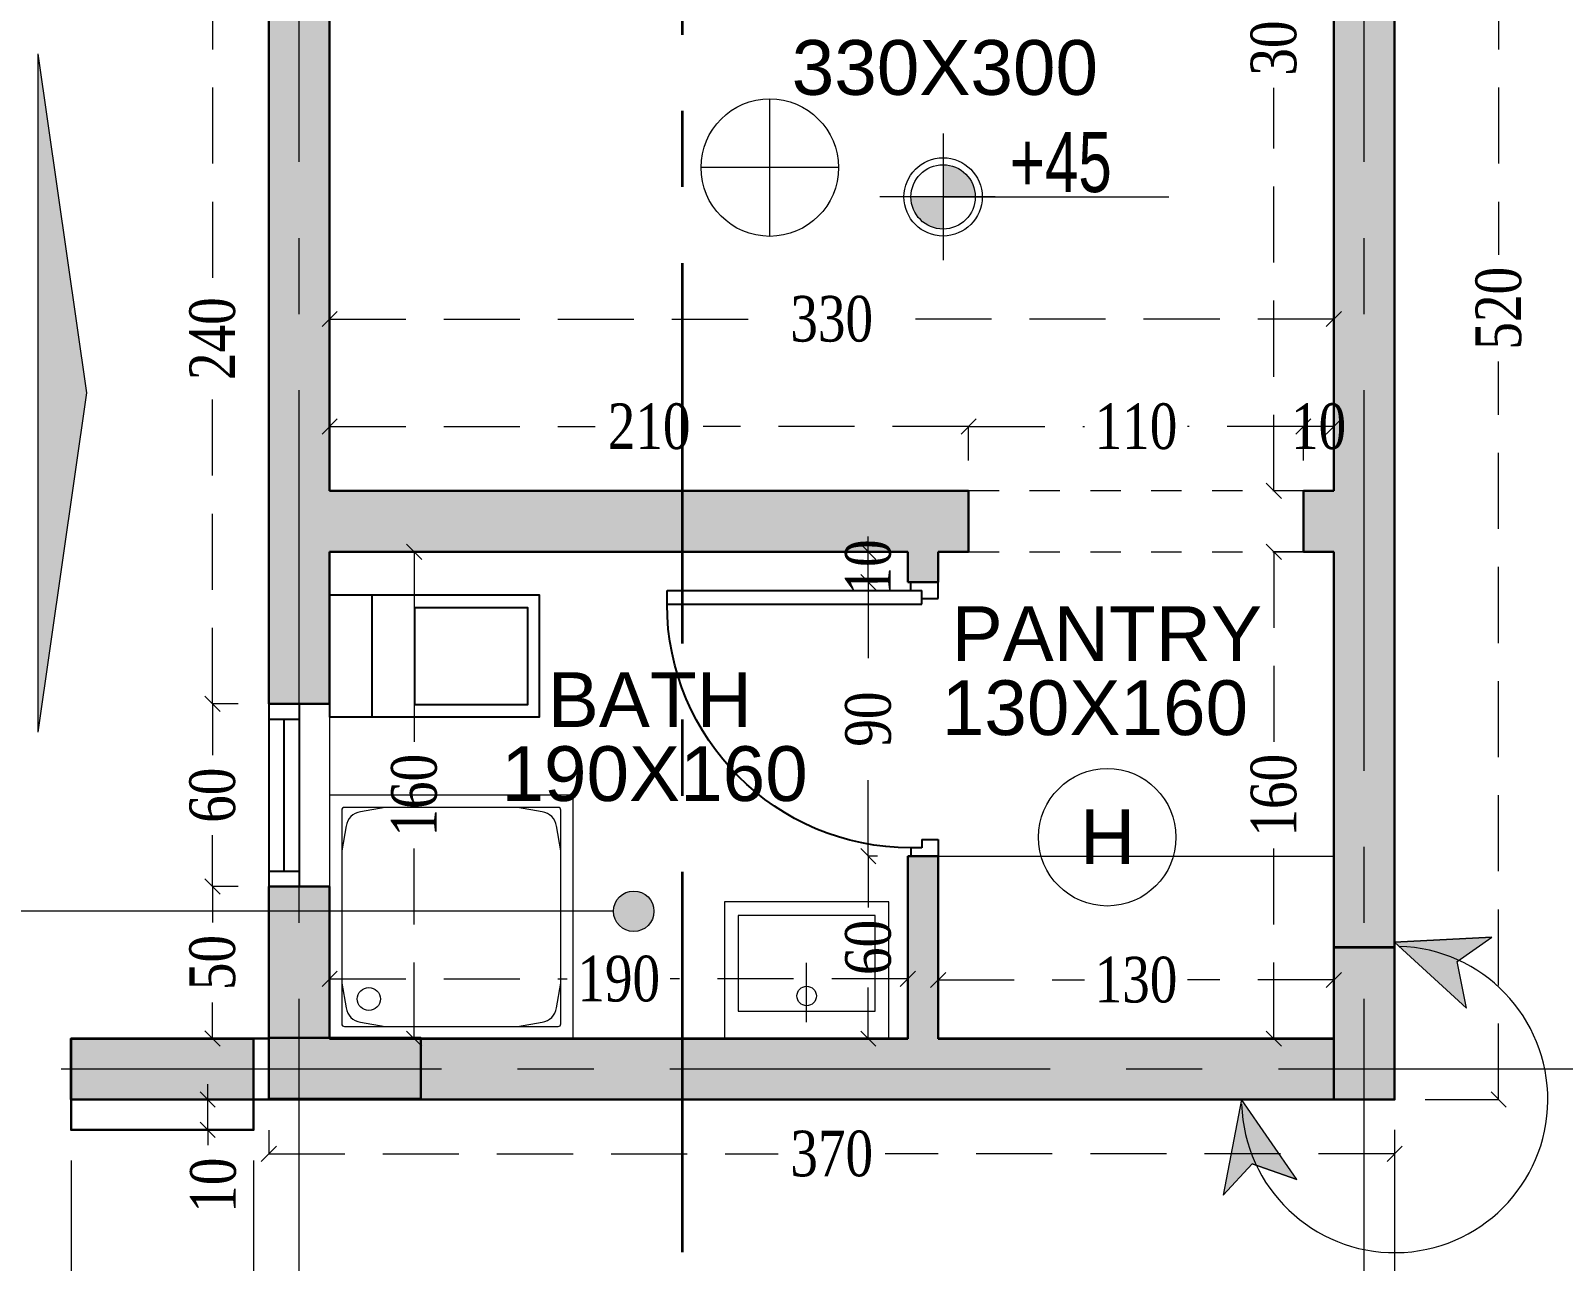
# Model space of a CAD drawing. Header units: inches. Extents: x -114 to 635, y -137 to 57.
# Drawn here: x 487.77 to 492.8, y -84.88 to -80.84 of the extents above; entities that cross this region are included whole.
import ezdxf
from ezdxf.enums import TextEntityAlignment as Align

# ---------------------------------------------------------------- set-up
doc = ezdxf.new("R2010")
doc.units = ezdxf.units.IN
doc.header["$MEASUREMENT"] = 0
doc.header["$PDMODE"] = 98
for name, pattern in [('CENTER', [2, 1.25, -0.25, 0.25, -0.25]), ('CENTERX2', [4, 2.5, -0.5, 0.5, -0.5]), ('DASHED', [0.75, 0.5, -0.25]), ('DASHED2', [0.375, 0.25, -0.125]), ('HIDDEN', [0.375, 0.25, -0.125]), ('VILLA AXIS$0$CENTER', [2, 1.25, -0.25, 0.25, -0.25])]:
    doc.linetypes.add(name, pattern=pattern)
doc.layers.get('0').update_dxf_attribs({"lineweight": 5})
doc.layers.get('Defpoints').update_dxf_attribs({"lineweight": 5})
for name, color, linetype, lineweight in [('.', 14, 'Continuous', 9), ('A-ARCHITRAVE', 1, 'HIDDEN', 5), ('A-ARROW', 1, 'Continuous', 5), ('A-ELEVATION TAG', 230, 'Continuous', 5), ('A-FIXTURES', 102, 'Continuous', 9), ('A-PLOT LIMIT', 1, 'Continuous', 0), ('A-RAILING', 31, 'Continuous', 5), ('A-REFLECT DOWN', 8, 'Continuous', 5), ('A-SECTION LINE', 230, 'Continuous', 35), ('COLUMNS HATCH', 1, 'Continuous', 5), ('DETAILS DIMENSION', 15, 'Continuous', 5), ('dim', 1, 'Continuous', 9), ('DOOR', 1, 'Continuous', 5), ('FIXTURE', 5, 'Continuous', 5), ('GENERAL TEXT', 4, 'Continuous', 5), ('HATCH', 15, 'Continuous', 0), ('LEVEL SYMBOL', 8, 'Continuous', 5), ('PROPOSED COLUMNS', 6, 'Continuous', 30), ('ROOM INFORMATION', 7, 'Continuous', 5), ('ROOMS DIMENSION', 3, 'Continuous', 5), ('WALL', 4, 'Continuous', 30), ('WALL PROPOSED', 7, 'Continuous', 30)]:
    doc.layers.add(name, color=color, linetype=linetype, lineweight=lineweight)
doc.layers.add('A-WIN', color=193, linetype='Continuous')
doc.layers.add('ALARM', color=7, linetype='Continuous', lineweight=5, true_color=0xff0f0f)
doc.layers.add('AXIES', color=7, linetype='CENTER', lineweight=0, true_color=0x949596)
doc.styles.add('002-F.FLOOR PLAN$0$xref plans$0$ATTRIBUTE', font='BKANT.TTF')
doc.styles.add('GROUND FLOOR XREF - option 3$0$ROMANS', font='arial.ttf')
doc.styles.add('ST', font='times.ttf', dxfattribs={"width": 0.8})
doc.styles.get("Standard").update_dxf_attribs({"font": 'arial.ttf'})
doc.dimstyles.new('RASH PLAN', dxfattribs={"dimtxt": 0.15, "dimasz": 0.05, "dimexe": 0, "dimexo": 0.1, "dimgap": 0.05, "dimtad": 0, "dimdec": 0, "dimlfac": 100, "dimzin": 0, "dimdsep": 46, "dimtxsty": 'ST', "dimblk": 'OBLIQUE', "dimcen": 0.09, "dimclrd": 200, "dimclre": 6, "dimclrt": 1, "dimadec": 0, "dimazin": 0, "dimtfac": 1, "dimtdec": 0, "dimtmove": 1, "dimatfit": 3, "dimldrblk": 'OBLIQUE', "dimfxl": 0, "dimtolj": 1, "dimtzin": 0, "dimlwd": -1, "dimlwe": -1, "dimarcsym": 0})

# ---------------------------------------------------------------- blocks, each defined once
blk = doc.blocks.new('_Oblique')
at = {"color": 0, "lineweight": -2}
blk.add_line((-0.5, -0.5), (0.5, 0.5), dxfattribs=at)
blk = doc.blocks.new('*D1214')
at = {"layer": 'Defpoints', "color": 0, "transparency": 16777216}
for p in [(487.8998, -84.4524), (488.4998, -84.4524), (488.4998, -85.0103)]:
    blk.add_point(p, dxfattribs=at)
at = {"layer": 'DETAILS DIMENSION', "color": 6, "transparency": 16777216}
for p, q in [((487.8998, -84.5524), (487.8998, -85.0103)), ((488.4998, -84.5524), (488.4998, -85.0103))]:
    blk.add_line(p, q, dxfattribs=at)
at = {"layer": 'DETAILS DIMENSION', "color": 200, "linetype": 'DASHED2', "transparency": 16777216}
for p, q in [((487.8998, -85.0103), (488.0682, -85.0103)), ((488.4998, -85.0103), (488.3314, -85.0103))]:
    blk.add_line(p, q, dxfattribs=at)
at = {"layer": 'DETAILS DIMENSION', "color": 200, "transparency": 16777216, "xscale": 0.05, "yscale": 0.05, "zscale": 0.05, "rotation": 180}
blk.add_blockref('_Oblique', (487.8998, -85.0103), dxfattribs=at)
at = {"layer": 'DETAILS DIMENSION', "color": 200, "transparency": 16777216, "xscale": 0.05, "yscale": 0.05, "zscale": 0.05}
blk.add_blockref('_Oblique', (488.4998, -85.0103), dxfattribs=at)
at = {"layer": 'DETAILS DIMENSION', "color": 1, "transparency": 16777216, "insert": (488.1998, -85.0103), "char_height": 0.15, "attachment_point": 5, "style": 'ST'}
blk.add_mtext('\\A1;60', dxfattribs=at)
blk = doc.blocks.new('*D1215')
at = {"layer": 'Defpoints', "color": 0, "transparency": 16777216}
for p in [(488.3489, -84.3524), (488.4998, -84.3524), (488.4998, -84.4524)]:
    blk.add_point(p, dxfattribs=at)
at = {"layer": 'dim', "color": 200, "linetype": 'DASHED2', "transparency": 16777216}
for p, q in [((488.3489, -84.3524), (488.3489, -84.3024)), ((488.3489, -84.4524), (488.3489, -84.3524)), ((488.3489, -84.4524), (488.3489, -84.5024))]:
    blk.add_line(p, q, dxfattribs=at)
at = {"layer": 'dim', "color": 6, "transparency": 16777216}
for p, q in [((488.3998, -84.3524), (488.3489, -84.3524)), ((488.3998, -84.4524), (488.3489, -84.4524))]:
    blk.add_line(p, q, dxfattribs=at)
at = {"layer": 'dim', "color": 200, "transparency": 16777216, "xscale": 0.05, "yscale": 0.05, "zscale": 0.05}
for p, rotation in [((488.3489, -84.3524), 270), ((488.3489, -84.4524), 90)]:
    blk.add_blockref('_Oblique', p, dxfattribs=dict(at, rotation=rotation))
at = {"layer": 'dim', "color": 1, "transparency": 16777216, "insert": (488.3675, -84.6341), "char_height": 0.15, "attachment_point": 5, "rotation": 90, "style": 'ST'}
blk.add_mtext('\\A1;10', dxfattribs=at)
blk = doc.blocks.new('*D1216')
at = {"layer": 'Defpoints', "color": 0, "transparency": 16777216}
for p in [(492.2496, -84.3524), (488.4998, -84.4524), (492.2496, -85.0103)]:
    blk.add_point(p, dxfattribs=at)
at = {"layer": 'DETAILS DIMENSION', "color": 6, "transparency": 16777216}
for p, q in [((492.2496, -84.4524), (492.2496, -85.0103)), ((488.4998, -84.5524), (488.4998, -85.0103))]:
    blk.add_line(p, q, dxfattribs=at)
at = {"layer": 'DETAILS DIMENSION', "color": 200, "linetype": 'DASHED2', "transparency": 16777216}
for p, q in [((488.4998, -85.0103), (490.2012, -85.0103)), ((492.2496, -85.0103), (490.5482, -85.0103))]:
    blk.add_line(p, q, dxfattribs=at)
at = {"layer": 'DETAILS DIMENSION', "color": 200, "transparency": 16777216, "xscale": 0.05, "yscale": 0.05, "zscale": 0.05, "rotation": 180}
blk.add_blockref('_Oblique', (488.4998, -85.0103), dxfattribs=at)
at = {"layer": 'DETAILS DIMENSION', "color": 200, "transparency": 16777216, "xscale": 0.05, "yscale": 0.05, "zscale": 0.05}
blk.add_blockref('_Oblique', (492.2496, -85.0103), dxfattribs=at)
at = {"layer": 'DETAILS DIMENSION', "color": 1, "transparency": 16777216, "insert": (490.3747, -85.0103), "char_height": 0.15, "attachment_point": 5, "style": 'ST'}
blk.add_mtext('\\A1;375', dxfattribs=at)
blk = doc.blocks.new('A$C0E3A7F21')
at = {"layer": 'FIXTURE'}
for p, q in [((-1.3872, -1.1244), (-2.1872, -1.1244)), ((-2.1872, -1.1244), (-2.1872, -1.9244)), ((-1.3872, -1.9244), (-1.3872, -1.1244)), ((-2.1472, -1.1733), (-2.1472, -1.8755)), ((-1.4361, -1.1644), (-2.1383, -1.1644)), ((-2.005, -1.1644), (-2.0861, -1.1786)), ((-1.4884, -1.1786), (-1.5694, -1.1644)), ((-1.4272, -1.8755), (-1.4272, -1.1733)), ((-2.133, -1.2255), (-2.1472, -1.3066)), ((-1.4272, -1.3066), (-1.4414, -1.2255)), ((-2.1472, -1.7422), (-2.133, -1.8232)), ((-1.4414, -1.8232), (-1.4272, -1.7422)), ((-2.1383, -1.8844), (-1.4361, -1.8844)), ((-2.0861, -1.8702), (-2.005, -1.8844)), ((-1.5694, -1.8844), (-1.4884, -1.8702)), ((-2.1872, -1.9244), (-1.3872, -1.9244))]:
    blk.add_line(p, q, dxfattribs=at)
blk.add_circle((-1.5177, -1.7955), 0.0378, dxfattribs=at)
for centre, radius, start, end in [((-2.1383, -1.1733), 0.00889, 90, 180.001), ((-2.0761, -1.2355), 0.0578, 99.934, 170.066), ((-1.4983, -1.2355), 0.0578, 9.933, 80.066), ((-1.4361, -1.1733), 0.00889, 0.002, 90.003), ((-2.0761, -1.8133), 0.0578, 189.934, 260.067), ((-1.4983, -1.8133), 0.0578, 279.933, 350.066), ((-2.1383, -1.8755), 0.00889, 180, 270), ((-1.4361, -1.8755), 0.00889, 270, 0)]:
    blk.add_arc(centre, radius, start, end, dxfattribs=at)
blk = doc.blocks.new('*U1167')
blk.add_line((0, -0.0599), (0, -0.2766))
at = {"flags": 128}
for points in [[(0.3, 0), (-0.3, 0), (-0.3, -0.5), (0.3, -0.5)], [(0.25, -0.1), (-0.25, -0.1), (-0.25, -0.45), (0.25, -0.45)]]:
    blk.add_lwpolyline(points, close=True, dxfattribs=at)
blk.add_circle((0, -0.156), 0.0354)
blk = doc.blocks.new('*U1166')
at = {"linetype": 'Continuous', "lineweight": 25}
blk.add_line((0.2, -0.14), (-0.2, -0.14), dxfattribs=at)
at = {"linetype": 'Continuous', "lineweight": 25, "flags": 128}
for points in [[(-0.2, 0), (0.2, 0), (0.2, -0.69), (-0.2, -0.69)], [(-0.16, -0.28), (-0.16, -0.65), (0.16, -0.65), (0.16, -0.28)]]:
    blk.add_lwpolyline(points, close=True, dxfattribs=at)
blk = doc.blocks.new('*D1226')
at = {"layer": 'Defpoints', "color": 0, "transparency": 16777216}
for p in [(491.9496, -82.1416), (491.9496, -82.3528), (492.0496, -82.3528)]:
    blk.add_point(p, dxfattribs=at)
at = {"layer": 'DETAILS DIMENSION', "color": 6, "transparency": 16777216}
for p, q in [((491.9496, -82.2528), (491.9496, -82.1416)), ((492.0496, -82.2528), (492.0496, -82.1416))]:
    blk.add_line(p, q, dxfattribs=at)
at = {"layer": 'DETAILS DIMENSION', "color": 200, "linetype": 'DASHED2', "transparency": 16777216}
blk.add_line((492.0496, -82.1416), (491.9496, -82.1416), dxfattribs=at)
at = {"layer": 'DETAILS DIMENSION', "color": 200, "transparency": 16777216, "xscale": 0.05, "yscale": 0.05, "zscale": 0.05, "rotation": 180}
blk.add_blockref('_Oblique', (491.9496, -82.1416), dxfattribs=at)
at = {"layer": 'DETAILS DIMENSION', "color": 200, "transparency": 16777216, "xscale": 0.05, "yscale": 0.05, "zscale": 0.05}
blk.add_blockref('_Oblique', (492.0496, -82.1416), dxfattribs=at)
at = {"layer": 'DETAILS DIMENSION', "color": 1, "transparency": 16777216, "insert": (491.9996, -82.1416), "char_height": 0.15, "attachment_point": 5, "style": 'ST'}
blk.add_mtext('\\A1;10', dxfattribs=at)
blk = doc.blocks.new('*D1227')
at = {"layer": 'Defpoints', "color": 0, "transparency": 16777216}
for p in [(490.8496, -82.1416), (490.8496, -82.3528), (491.9496, -82.3528)]:
    blk.add_point(p, dxfattribs=at)
at = {"layer": 'DETAILS DIMENSION', "color": 6, "transparency": 16777216}
for p, q in [((490.8496, -82.2528), (490.8496, -82.1416)), ((491.9496, -82.2528), (491.9496, -82.1416))]:
    blk.add_line(p, q, dxfattribs=at)
at = {"layer": 'DETAILS DIMENSION', "color": 200, "linetype": 'DASHED2', "transparency": 16777216}
for p, q in [((490.8496, -82.1416), (491.2303, -82.1416)), ((491.9496, -82.1416), (491.569, -82.1416))]:
    blk.add_line(p, q, dxfattribs=at)
at = {"layer": 'DETAILS DIMENSION', "color": 200, "transparency": 16777216, "xscale": 0.05, "yscale": 0.05, "zscale": 0.05, "rotation": 180}
blk.add_blockref('_Oblique', (490.8496, -82.1416), dxfattribs=at)
at = {"layer": 'DETAILS DIMENSION', "color": 200, "transparency": 16777216, "xscale": 0.05, "yscale": 0.05, "zscale": 0.05}
blk.add_blockref('_Oblique', (491.9496, -82.1416), dxfattribs=at)
at = {"layer": 'DETAILS DIMENSION', "color": 1, "transparency": 16777216, "insert": (491.3996, -82.1416), "char_height": 0.15, "attachment_point": 5, "style": 'ST'}
blk.add_mtext('\\A1;110', dxfattribs=at)
blk = doc.blocks.new('*D1228')
at = {"layer": 'Defpoints', "color": 0, "transparency": 16777216}
for p in [(488.7496, -82.1416), (488.7496, -82.3528), (490.8496, -82.3528)]:
    blk.add_point(p, dxfattribs=at)
at = {"layer": 'DETAILS DIMENSION', "color": 6, "transparency": 16777216}
for p, q in [((488.7496, -82.2528), (488.7496, -82.1416)), ((490.8496, -82.2528), (490.8496, -82.1416))]:
    blk.add_line(p, q, dxfattribs=at)
at = {"layer": 'DETAILS DIMENSION', "color": 200, "linetype": 'DASHED2', "transparency": 16777216}
for p, q in [((488.7496, -82.1416), (489.6218, -82.1416)), ((490.8496, -82.1416), (489.9774, -82.1416))]:
    blk.add_line(p, q, dxfattribs=at)
at = {"layer": 'DETAILS DIMENSION', "color": 200, "transparency": 16777216, "xscale": 0.05, "yscale": 0.05, "zscale": 0.05, "rotation": 180}
blk.add_blockref('_Oblique', (488.7496, -82.1416), dxfattribs=at)
at = {"layer": 'DETAILS DIMENSION', "color": 200, "transparency": 16777216, "xscale": 0.05, "yscale": 0.05, "zscale": 0.05}
blk.add_blockref('_Oblique', (490.8496, -82.1416), dxfattribs=at)
at = {"layer": 'DETAILS DIMENSION', "color": 1, "transparency": 16777216, "insert": (489.7996, -82.1416), "char_height": 0.15, "attachment_point": 5, "style": 'ST'}
blk.add_mtext('\\A1;210', dxfattribs=at)
blk = doc.blocks.new('*D1220')
at = {"layer": 'Defpoints', "color": 0, "transparency": 16777216}
for p in [(492.0496, -83.9598), (490.7496, -84.1528), (492.0496, -84.1528)]:
    blk.add_point(p, dxfattribs=at)
at = {"layer": 'ROOMS DIMENSION', "color": 3, "transparency": 16777216}
for p, q in [((490.7496, -84.0528), (490.7496, -83.9598)), ((492.0496, -84.0528), (492.0496, -83.9598))]:
    blk.add_line(p, q, dxfattribs=at)
at = {"layer": 'ROOMS DIMENSION', "color": 3, "linetype": 'DASHED2', "transparency": 16777216}
for p, q in [((490.7496, -83.9598), (491.2303, -83.9598)), ((492.0496, -83.9598), (491.569, -83.9598))]:
    blk.add_line(p, q, dxfattribs=at)
at = {"layer": 'ROOMS DIMENSION', "color": 3, "transparency": 16777216, "xscale": 0.05, "yscale": 0.05, "zscale": 0.05, "rotation": 180}
blk.add_blockref('_Oblique', (490.7496, -83.9598), dxfattribs=at)
at = {"layer": 'ROOMS DIMENSION', "color": 3, "transparency": 16777216, "xscale": 0.05, "yscale": 0.05, "zscale": 0.05}
blk.add_blockref('_Oblique', (492.0496, -83.9598), dxfattribs=at)
at = {"layer": 'ROOMS DIMENSION', "color": 3, "transparency": 16777216, "insert": (491.3996, -83.9598), "char_height": 0.15, "attachment_point": 5, "style": 'ST'}
blk.add_mtext('\\A1;130', dxfattribs=at)
blk = doc.blocks.new('*D1221')
at = {"layer": 'Defpoints', "color": 0, "transparency": 16777216}
for p in [(492.0496, -82.5528), (491.8524, -84.1528), (492.0496, -84.1528)]:
    blk.add_point(p, dxfattribs=at)
at = {"layer": 'ROOMS DIMENSION', "color": 3, "transparency": 16777216}
for p, q in [((491.9496, -82.5528), (491.8524, -82.5528)), ((491.9496, -84.1528), (491.8524, -84.1528))]:
    blk.add_line(p, q, dxfattribs=at)
at = {"layer": 'ROOMS DIMENSION', "color": 3, "linetype": 'DASHED2', "transparency": 16777216}
for p, q in [((491.8524, -82.5528), (491.8524, -83.1835)), ((491.8524, -84.1528), (491.8524, -83.5222))]:
    blk.add_line(p, q, dxfattribs=at)
at = {"layer": 'ROOMS DIMENSION', "color": 3, "transparency": 16777216, "xscale": 0.05, "yscale": 0.05, "zscale": 0.05}
for p, rotation in [((491.8524, -82.5528), 90), ((491.8524, -84.1528), 270)]:
    blk.add_blockref('_Oblique', p, dxfattribs=dict(at, rotation=rotation))
at = {"layer": 'ROOMS DIMENSION', "color": 3, "transparency": 16777216, "insert": (491.8524, -83.3528), "char_height": 0.15, "attachment_point": 5, "rotation": 90, "style": 'ST'}
blk.add_mtext('\\A1;160', dxfattribs=at)
blk = doc.blocks.new('*D1222')
at = {"layer": 'Defpoints', "color": 0, "transparency": 16777216}
for p in [(488.7496, -83.9563), (488.7496, -84.1528), (490.6496, -84.1528)]:
    blk.add_point(p, dxfattribs=at)
at = {"layer": 'ROOMS DIMENSION', "color": 3, "transparency": 16777216}
for p, q in [((488.7496, -84.0528), (488.7496, -83.9563)), ((490.6496, -84.0528), (490.6496, -83.9563))]:
    blk.add_line(p, q, dxfattribs=at)
at = {"layer": 'ROOMS DIMENSION', "color": 3, "linetype": 'DASHED2', "transparency": 16777216}
for p, q in [((488.7496, -83.9563), (489.5303, -83.9563)), ((490.6496, -83.9563), (489.869, -83.9563))]:
    blk.add_line(p, q, dxfattribs=at)
at = {"layer": 'ROOMS DIMENSION', "color": 3, "transparency": 16777216, "xscale": 0.05, "yscale": 0.05, "zscale": 0.05, "rotation": 180}
blk.add_blockref('_Oblique', (488.7496, -83.9563), dxfattribs=at)
at = {"layer": 'ROOMS DIMENSION', "color": 3, "transparency": 16777216, "xscale": 0.05, "yscale": 0.05, "zscale": 0.05}
blk.add_blockref('_Oblique', (490.6496, -83.9563), dxfattribs=at)
at = {"layer": 'ROOMS DIMENSION', "color": 3, "transparency": 16777216, "insert": (489.6996, -83.9563), "char_height": 0.15, "attachment_point": 5, "style": 'ST'}
blk.add_mtext('\\A1;190', dxfattribs=at)
blk = doc.blocks.new('*D1223')
at = {"layer": 'Defpoints', "color": 0, "transparency": 16777216}
for p in [(488.7496, -82.5528), (488.7496, -84.1528), (489.0278, -84.1528)]:
    blk.add_point(p, dxfattribs=at)
at = {"layer": 'ROOMS DIMENSION', "color": 3, "transparency": 16777216}
for p, q in [((488.8496, -82.5528), (489.0278, -82.5528)), ((488.8496, -84.1528), (489.0278, -84.1528))]:
    blk.add_line(p, q, dxfattribs=at)
at = {"layer": 'ROOMS DIMENSION', "color": 3, "linetype": 'DASHED2', "transparency": 16777216}
for p, q in [((489.0278, -82.5528), (489.0278, -83.1835)), ((489.0278, -84.1528), (489.0278, -83.5222))]:
    blk.add_line(p, q, dxfattribs=at)
at = {"layer": 'ROOMS DIMENSION', "color": 3, "transparency": 16777216, "xscale": 0.05, "yscale": 0.05, "zscale": 0.05}
for p, rotation in [((489.0278, -82.5528), 90), ((489.0278, -84.1528), 270)]:
    blk.add_blockref('_Oblique', p, dxfattribs=dict(at, rotation=rotation))
at = {"layer": 'ROOMS DIMENSION', "color": 3, "transparency": 16777216, "insert": (489.0278, -83.3528), "char_height": 0.15, "attachment_point": 5, "rotation": 90, "style": 'ST'}
blk.add_mtext('\\A1;160', dxfattribs=at)
blk = doc.blocks.new('*D1224')
at = {"layer": 'Defpoints', "color": 0, "transparency": 16777216}
for p in [(491.8524, -79.3528), (492.0496, -79.3528), (492.0496, -82.3528)]:
    blk.add_point(p, dxfattribs=at)
at = {"layer": 'ROOMS DIMENSION', "color": 3, "transparency": 16777216}
for p, q in [((491.9496, -79.3528), (491.8524, -79.3528)), ((491.9496, -82.3528), (491.8524, -82.3528))]:
    blk.add_line(p, q, dxfattribs=at)
at = {"layer": 'ROOMS DIMENSION', "color": 3, "linetype": 'DASHED2', "transparency": 16777216}
for p, q in [((491.8524, -79.3528), (491.8524, -80.6767)), ((491.8524, -82.3528), (491.8524, -81.029))]:
    blk.add_line(p, q, dxfattribs=at)
at = {"layer": 'ROOMS DIMENSION', "color": 3, "transparency": 16777216, "xscale": 0.05, "yscale": 0.05, "zscale": 0.05}
for p, rotation in [((491.8524, -79.3528), 90), ((491.8524, -82.3528), 270)]:
    blk.add_blockref('_Oblique', p, dxfattribs=dict(at, rotation=rotation))
at = {"layer": 'ROOMS DIMENSION', "color": 3, "transparency": 16777216, "insert": (491.8524, -80.8528), "char_height": 0.15, "attachment_point": 5, "rotation": 90, "style": 'ST'}
blk.add_mtext('\\A1;300', dxfattribs=at)
blk = doc.blocks.new('*D1225')
at = {"layer": 'Defpoints', "color": 0, "transparency": 16777216}
for p in [(488.7496, -81.7883), (488.7496, -81.8313), (492.0496, -81.8313)]:
    blk.add_point(p, dxfattribs=at)
at = {"layer": 'ROOMS DIMENSION', "color": 3, "transparency": 16777216}
for p, q in [((488.7496, -81.7313), (488.7496, -81.7883)), ((492.0496, -81.7313), (492.0496, -81.7883))]:
    blk.add_line(p, q, dxfattribs=at)
at = {"layer": 'ROOMS DIMENSION', "color": 3, "linetype": 'DASHED2', "transparency": 16777216}
for p, q in [((488.7496, -81.7883), (490.2235, -81.7883)), ((492.0496, -81.7883), (490.5757, -81.7883))]:
    blk.add_line(p, q, dxfattribs=at)
at = {"layer": 'ROOMS DIMENSION', "color": 3, "transparency": 16777216, "xscale": 0.05, "yscale": 0.05, "zscale": 0.05, "rotation": 180}
blk.add_blockref('_Oblique', (488.7496, -81.7883), dxfattribs=at)
at = {"layer": 'ROOMS DIMENSION', "color": 3, "transparency": 16777216, "xscale": 0.05, "yscale": 0.05, "zscale": 0.05}
blk.add_blockref('_Oblique', (492.0496, -81.7883), dxfattribs=at)
at = {"layer": 'ROOMS DIMENSION', "color": 3, "transparency": 16777216, "insert": (490.3996, -81.7883), "char_height": 0.15, "attachment_point": 5, "style": 'ST'}
blk.add_mtext('\\A1;330', dxfattribs=at)
blk = doc.blocks.new('DOOR 1.00M')
at = {"layer": 'DOOR', "lineweight": 25}
for p, q in [((-0.1, 0.97), (-0.1, 1)), ((-0.06, 0.97), (-0.1, 0.97)), ((-0.06, 0.94), (-0.06, 0.97)), ((0, 0.94), (0, 1)), ((-0.06, 0.94), (0, 0.94)), ((-0.99, 0.08), (-0.06, 0.08)), ((-0.99, 0.08), (-0.99, 0.03)), ((-0.06, 0.08), (-0.06, 0.03)), ((-0.06, 0.06), (0, 0.06)), ((0, 0.06), (0, 0)), ((-0.99, 0.03), (-0.06, 0.03)), ((-0.1, 0.03), (-0.1, 0))]:
    blk.add_line(p, q, dxfattribs=at)
blk.add_arc((-0.1, 0.08), 0.89, 90, 180, dxfattribs=at)
blk = doc.blocks.new('002-F.FLOOR PLAN$0$xref plans$0$LVL-PL')
h = blk.add_hatch(color=256)
h.paths.add_polyline_path([(0, 0.1233), (0, 0), (0.1233, 0, 0.414214)])
h.paths.add_polyline_path([(0, 0), (-0.1233, 0, 0.414214), (0, -0.1233)])
for p, q in [((0, 0.2424), (0, -0.2424)), ((0.2, 0), (-0.2424, 0)), ((0, 0), (0.8648, 0))]:
    blk.add_line(p, q)
for radius in [0.15, 0.1233]:
    blk.add_circle((0, 0), radius)
at = {"style": '002-F.FLOOR PLAN$0$xref plans$0$ATTRIBUTE', "width": 0.75, "flags": 12}
for tag, p in [('LEVEL', (0.517, 0.1508)), ('POSITION', (0.517, -0.1541))]:
    blk.add_attdef(tag, text='', height=0.2, dxfattribs=at).set_placement(p, align=Align.MIDDLE)
blk = doc.blocks.new('*D1229')
at = {"layer": 'Defpoints', "color": 0, "transparency": 16777216}
for p in [(490.6496, -83.5528, 0.0024), (490.5199, -84.1528), (490.6496, -84.1528, 0.0024)]:
    blk.add_point(p, dxfattribs=at)
at = {"layer": 'DETAILS DIMENSION', "color": 6, "transparency": 16777216}
for p, q in [((490.5496, -83.5528), (490.5199, -83.5528)), ((490.5496, -84.1528), (490.5199, -84.1528))]:
    blk.add_line(p, q, dxfattribs=at)
at = {"layer": 'DETAILS DIMENSION', "color": 200, "linetype": 'DASHED2', "transparency": 16777216}
for p, q in [((490.5199, -83.5528), (490.5199, -83.7212)), ((490.5199, -84.1528), (490.5199, -83.9844))]:
    blk.add_line(p, q, dxfattribs=at)
at = {"layer": 'DETAILS DIMENSION', "color": 200, "transparency": 16777216, "xscale": 0.05, "yscale": 0.05, "zscale": 0.05}
for p, rotation in [((490.5199, -83.5528), 90), ((490.5199, -84.1528), 270)]:
    blk.add_blockref('_Oblique', p, dxfattribs=dict(at, rotation=rotation))
at = {"layer": 'DETAILS DIMENSION', "color": 1, "transparency": 16777216, "insert": (490.5199, -83.8528), "char_height": 0.15, "attachment_point": 5, "rotation": 90, "style": 'ST'}
blk.add_mtext('\\A1;60', dxfattribs=at)
blk = doc.blocks.new('*D1230')
at = {"layer": 'Defpoints', "color": 0, "transparency": 16777216}
for p in [(490.5199, -82.6528), (490.6496, -82.6528, 0.0024), (490.6496, -83.5528, 0.0024)]:
    blk.add_point(p, dxfattribs=at)
at = {"layer": 'DETAILS DIMENSION', "color": 6, "transparency": 16777216}
for p, q in [((490.5496, -82.6528), (490.5199, -82.6528)), ((490.5496, -83.5528), (490.5199, -83.5528))]:
    blk.add_line(p, q, dxfattribs=at)
at = {"layer": 'DETAILS DIMENSION', "color": 200, "linetype": 'DASHED2', "transparency": 16777216}
for p, q in [((490.5199, -82.6528), (490.5199, -82.9709)), ((490.5199, -83.5528), (490.5199, -83.2347))]:
    blk.add_line(p, q, dxfattribs=at)
at = {"layer": 'DETAILS DIMENSION', "color": 200, "transparency": 16777216, "xscale": 0.05, "yscale": 0.05, "zscale": 0.05}
for p, rotation in [((490.5199, -82.6528), 90), ((490.5199, -83.5528), 270)]:
    blk.add_blockref('_Oblique', p, dxfattribs=dict(at, rotation=rotation))
at = {"layer": 'DETAILS DIMENSION', "color": 1, "transparency": 16777216, "insert": (490.5199, -83.1028), "char_height": 0.15, "attachment_point": 5, "rotation": 90, "style": 'ST'}
blk.add_mtext('\\A1;90', dxfattribs=at)
blk = doc.blocks.new('*D1231')
at = {"layer": 'Defpoints', "color": 0, "transparency": 16777216}
for p in [(490.5199, -82.5528), (490.6496, -82.5528, 0.0024), (490.6496, -82.6528, 0.0024)]:
    blk.add_point(p, dxfattribs=at)
at = {"layer": 'DETAILS DIMENSION', "color": 200, "linetype": 'DASHED2', "transparency": 16777216}
for p, q in [((490.5199, -82.5528), (490.5199, -82.5028)), ((490.5199, -82.6528), (490.5199, -82.5528)), ((490.5199, -82.6528), (490.5199, -82.7028))]:
    blk.add_line(p, q, dxfattribs=at)
at = {"layer": 'DETAILS DIMENSION', "color": 6, "transparency": 16777216}
for p, q in [((490.5496, -82.5528), (490.5199, -82.5528)), ((490.5496, -82.6528), (490.5199, -82.6528))]:
    blk.add_line(p, q, dxfattribs=at)
at = {"layer": 'DETAILS DIMENSION', "color": 200, "transparency": 16777216, "xscale": 0.05, "yscale": 0.05, "zscale": 0.05}
for p, rotation in [((490.5199, -82.5528), 270), ((490.5199, -82.6528), 90)]:
    blk.add_blockref('_Oblique', p, dxfattribs=dict(at, rotation=rotation))
at = {"layer": 'DETAILS DIMENSION', "color": 1, "transparency": 16777216, "insert": (490.5199, -82.6028), "char_height": 0.15, "attachment_point": 5, "rotation": 90, "style": 'ST'}
blk.add_mtext('\\A1;10', dxfattribs=at)
blk = doc.blocks.new('*D1234')
at = {"layer": 'Defpoints', "color": 0, "transparency": 16777216}
for p in [(488.5496, -83.6528, 0), (488.3649, -84.1524), (488.5247, -84.1524, 0)]:
    blk.add_point(p, dxfattribs=at)
at = {"layer": 'DETAILS DIMENSION', "color": 6, "transparency": 16777216}
for p, q in [((488.4496, -83.6528), (488.3649, -83.6528)), ((488.4247, -84.1524), (488.3649, -84.1524))]:
    blk.add_line(p, q, dxfattribs=at)
at = {"layer": 'DETAILS DIMENSION', "color": 200, "linetype": 'DASHED2', "transparency": 16777216}
for p, q in [((488.3649, -83.6528), (488.3649, -83.7714)), ((488.3649, -84.1524), (488.3649, -84.0338))]:
    blk.add_line(p, q, dxfattribs=at)
at = {"layer": 'DETAILS DIMENSION', "color": 200, "transparency": 16777216, "xscale": 0.05, "yscale": 0.05, "zscale": 0.05}
for p, rotation in [((488.3649, -83.6528), 90), ((488.3649, -84.1524), 270)]:
    blk.add_blockref('_Oblique', p, dxfattribs=dict(at, rotation=rotation))
at = {"layer": 'DETAILS DIMENSION', "color": 1, "transparency": 16777216, "insert": (488.3649, -83.9026), "char_height": 0.15, "attachment_point": 5, "rotation": 90, "style": 'ST'}
blk.add_mtext('\\A1;50', dxfattribs=at)
blk = doc.blocks.new('*D1235')
at = {"layer": 'Defpoints', "color": 0, "transparency": 16777216}
for p in [(488.3649, -83.0528), (488.5496, -83.0528, 0), (488.5496, -83.6528, 0)]:
    blk.add_point(p, dxfattribs=at)
at = {"layer": 'DETAILS DIMENSION', "color": 6, "transparency": 16777216}
for p, q in [((488.4496, -83.0528), (488.3649, -83.0528)), ((488.4496, -83.6528), (488.3649, -83.6528))]:
    blk.add_line(p, q, dxfattribs=at)
at = {"layer": 'DETAILS DIMENSION', "color": 200, "linetype": 'DASHED2', "transparency": 16777216}
for p, q in [((488.3649, -83.0528), (488.3649, -83.2212)), ((488.3649, -83.6528), (488.3649, -83.4844))]:
    blk.add_line(p, q, dxfattribs=at)
at = {"layer": 'DETAILS DIMENSION', "color": 200, "transparency": 16777216, "xscale": 0.05, "yscale": 0.05, "zscale": 0.05}
for p, rotation in [((488.3649, -83.0528), 90), ((488.3649, -83.6528), 270)]:
    blk.add_blockref('_Oblique', p, dxfattribs=dict(at, rotation=rotation))
at = {"layer": 'DETAILS DIMENSION', "color": 1, "transparency": 16777216, "insert": (488.3649, -83.3528), "char_height": 0.15, "attachment_point": 5, "rotation": 90, "style": 'ST'}
blk.add_mtext('\\A1;60', dxfattribs=at)
blk = doc.blocks.new('*D1236')
at = {"layer": 'Defpoints', "color": 0, "transparency": 16777216}
for p in [(488.3649, -80.6528), (488.5496, -80.6528, 0), (488.5496, -83.0528, 0)]:
    blk.add_point(p, dxfattribs=at)
at = {"layer": 'DETAILS DIMENSION', "color": 6, "transparency": 16777216}
for p, q in [((488.4496, -80.6528), (488.3649, -80.6528)), ((488.4496, -83.0528), (488.3649, -83.0528))]:
    blk.add_line(p, q, dxfattribs=at)
at = {"layer": 'DETAILS DIMENSION', "color": 200, "linetype": 'DASHED2', "transparency": 16777216}
for p, q in [((488.3649, -80.6528), (488.3649, -81.675)), ((488.3649, -83.0528), (488.3649, -82.0306))]:
    blk.add_line(p, q, dxfattribs=at)
at = {"layer": 'DETAILS DIMENSION', "color": 200, "transparency": 16777216, "xscale": 0.05, "yscale": 0.05, "zscale": 0.05}
for p, rotation in [((488.3649, -80.6528), 90), ((488.3649, -83.0528), 270)]:
    blk.add_blockref('_Oblique', p, dxfattribs=dict(at, rotation=rotation))
at = {"layer": 'DETAILS DIMENSION', "color": 1, "transparency": 16777216, "insert": (488.3649, -81.8528), "char_height": 0.15, "attachment_point": 5, "rotation": 90, "style": 'ST'}
blk.add_mtext('\\A1;240', dxfattribs=at)
blk = doc.blocks.new('*D1255')
at = {"layer": 'Defpoints', "color": 0, "transparency": 16777216}
for p in [(492.2496, -79.1528, 0), (492.5914, -79.1528), (492.2496, -84.3528, 0)]:
    blk.add_point(p, dxfattribs=at)
at = {"layer": 'DETAILS DIMENSION', "color": 6, "transparency": 16777216}
for p, q in [((492.3496, -79.1528), (492.5914, -79.1528)), ((492.3496, -84.3528), (492.5914, -84.3528))]:
    blk.add_line(p, q, dxfattribs=at)
at = {"layer": 'DETAILS DIMENSION', "color": 200, "linetype": 'DASHED2', "transparency": 16777216}
for p, q in [((492.5914, -79.1528), (492.5914, -81.5773)), ((492.5914, -84.3528), (492.5914, -81.9283))]:
    blk.add_line(p, q, dxfattribs=at)
at = {"layer": 'DETAILS DIMENSION', "color": 200, "transparency": 16777216, "xscale": 0.05, "yscale": 0.05, "zscale": 0.05}
for p, rotation in [((492.5914, -79.1528), 90), ((492.5914, -84.3528), 270)]:
    blk.add_blockref('_Oblique', p, dxfattribs=dict(at, rotation=rotation))
at = {"layer": 'DETAILS DIMENSION', "color": 1, "transparency": 16777216, "insert": (492.5914, -81.7528), "char_height": 0.15, "attachment_point": 5, "rotation": 90, "style": 'ST'}
blk.add_mtext('\\A1;520', dxfattribs=at)
blk = doc.blocks.new('*D1256')
at = {"layer": 'Defpoints', "color": 0, "transparency": 16777216}
for p in [(488.5496, -84.3528, 0), (492.2496, -84.3528, 0), (488.5496, -84.531)]:
    blk.add_point(p, dxfattribs=at)
at = {"layer": 'DETAILS DIMENSION', "color": 6, "transparency": 16777216}
for p, q in [((488.5496, -84.4528), (488.5496, -84.531)), ((492.2496, -84.4528), (492.2496, -84.531))]:
    blk.add_line(p, q, dxfattribs=at)
at = {"layer": 'DETAILS DIMENSION', "color": 200, "linetype": 'DASHED2', "transparency": 16777216}
for p, q in [((488.5496, -84.531), (490.2235, -84.531)), ((492.2496, -84.531), (490.5757, -84.531))]:
    blk.add_line(p, q, dxfattribs=at)
at = {"layer": 'DETAILS DIMENSION', "color": 200, "transparency": 16777216, "xscale": 0.05, "yscale": 0.05, "zscale": 0.05, "rotation": 180}
blk.add_blockref('_Oblique', (488.5496, -84.531), dxfattribs=at)
at = {"layer": 'DETAILS DIMENSION', "color": 200, "transparency": 16777216, "xscale": 0.05, "yscale": 0.05, "zscale": 0.05}
blk.add_blockref('_Oblique', (492.2496, -84.531), dxfattribs=at)
at = {"layer": 'DETAILS DIMENSION', "color": 1, "transparency": 16777216, "insert": (490.3996, -84.531), "char_height": 0.15, "attachment_point": 5, "style": 'ST'}
blk.add_mtext('\\A1;370', dxfattribs=at)
blk = doc.blocks.new('A$Cee9972fe')
at = {"layer": 'ALARM', "lineweight": 0}
for p, q in [((-0.1835, -0.0942), (-0.1835, 0.3575)), ((0.0423, 0.1316), (-0.4093, 0.1316))]:
    blk.add_line(p, q, dxfattribs=at)
blk.add_circle((-0.1835, 0.1316), 0.2258, dxfattribs=at)
blk = doc.blocks.new('A$C61fa224a')
at = {"layer": 'ALARM', "lineweight": 0}
blk.add_circle((0, 0), 0.2258, dxfattribs=at)
at = {"layer": 'ALARM'}
blk.add_text('H', height=0.18, dxfattribs=at).set_placement((-0.0898, -0.0879))

msp = doc.modelspace()

# ---------------------------------------------------------------- hatches: boundary and pattern name
at = {"layer": '.'}
h = msp.add_hatch(color=9, dxfattribs=at)
h.dxf.hatch_style = 1
edge = h.paths.add_edge_path()
edge.add_arc((489.749, -83.7341), 0.0666, 0, 360)
at = {"layer": 'A-ELEVATION TAG'}
msp.add_hatch(color=256, dxfattribs=at).paths.add_polyline_path([(487.9504, -82.0312), (487.7905, -80.9169), (487.7905, -83.1456)])
at = {"layer": 'A-PLOT LIMIT'}
h = msp.add_hatch(color=256, dxfattribs=at)
h.dxf.hatch_style = 1
h.paths.add_polyline_path([(492.4855, -84.052), (492.4548, -83.8991), (492.5691, -83.8193), (492.2496, -83.8359)])
h = msp.add_hatch(color=256, dxfattribs=at)
h.dxf.hatch_style = 1
h.paths.add_polyline_path([(491.6866, -84.6666), (491.7812, -84.5643), (491.9286, -84.6155), (491.7467, -84.3524)])
at = {"layer": 'COLUMNS HATCH'}
for points in [[(492.2496, -84.3524), (492.0496, -84.3524), (492.0496, -83.8524), (492.2496, -83.8524)], [(492.2496, -84.3528), (492.0496, -84.3528), (492.0496, -83.8528), (492.2496, -83.8528)], [(487.8994, -84.3524), (487.8994, -84.1524), (488.4998, -84.1524), (488.4998, -84.3524)], [(487.8994, -84.3528), (487.8994, -84.1528), (488.4998, -84.1528), (488.4998, -84.3528)], [(488.5496, -84.3503), (488.5496, -84.1503), (489.0496, -84.1503), (489.0496, -84.3503)]]:
    msp.add_hatch(color=256, dxfattribs=at).paths.add_polyline_path(points)
at = {"layer": 'HATCH', "true_color": 0x939598}
h = msp.add_hatch(color=252, dxfattribs=at)
h.dxf.hatch_style = 1
h.paths.add_polyline_path([(492.2496, -79.1528), (490.9996, -79.1528), (490.9996, -79.3528), (492.0496, -79.3528), (492.0496, -82.3528), (491.9496, -82.3528), (491.9496, -82.5528), (492.0496, -82.5528), (492.0496, -84.1528), (490.7496, -84.1528), (490.6496, -84.1528), (490.6496, -84.1528), (488.7496, -84.1528), (488.7496, -84.1524), (488.7496, -83.6528), (488.5496, -83.6528), (488.5496, -84.3528), (492.2496, -84.3528)])
h = msp.add_hatch(color=252, dxfattribs=at)
h.dxf.hatch_style = 1
h.paths.add_polyline_path([(488.7496, -82.3528), (488.7496, -80.6528), (488.5496, -80.6528), (488.5496, -83.0528), (488.7496, -83.0528), (488.7496, -82.5528), (490.6496, -82.5528), (490.6496, -82.6528), (490.7496, -82.6528), (490.7496, -82.5528), (490.8496, -82.5528), (490.8496, -82.3528)])
h = msp.add_hatch(color=252, dxfattribs=at)
h.dxf.hatch_style = 1
h.paths.add_polyline_path([(490.7496, -83.5528), (490.6496, -83.5528), (490.6496, -84.1524), (490.7496, -84.1524)])

# ---------------------------------------------------------------- linework, layer by layer
at = {"layer": 'A-ARCHITRAVE', "linetype": 'DASHED', "ltscale": 0.2, "elevation": 0}
msp.add_lwpolyline([(490.8496, -82.3528), (490.8496, -82.5528), (491.9496, -82.5528), (491.9496, -82.3528)], close=True, dxfattribs=at)
at = {"layer": 'A-ARROW', "elevation": 0}
msp.add_lwpolyline([(492.2496, -83.8359), (492.5691, -83.8193)], dxfattribs=at)
at = {"layer": 'A-ELEVATION TAG'}
msp.add_line((487.7905, -80.9169), (487.7905, -83.1456), dxfattribs=at)
msp.add_lwpolyline([(487.7905, -80.9169), (487.9504, -82.0312), (487.7905, -83.1456)], dxfattribs=at)
at = {"layer": 'A-FIXTURES', "elevation": 0, "flags": 128}
msp.add_lwpolyline([(490.7496, -83.5528), (492.0496, -83.5528)], dxfattribs=at)
at = {"layer": 'A-PLOT LIMIT', "elevation": 0}
for points in [[(492.4855, -84.052), (492.4548, -83.8991), (492.5691, -83.8193), (492.2496, -83.8359)], [(491.6866, -84.6666), (491.7812, -84.5643), (491.9286, -84.6155), (491.7467, -84.3524)]]:
    msp.add_lwpolyline(points, close=True, dxfattribs=at)
msp.add_lwpolyline([(491.9286, -84.6155), (491.7812, -84.5643), (491.6866, -84.6666)], dxfattribs=at)
at = {"layer": 'A-PLOT LIMIT'}
msp.add_arc((492.2496, -84.3524, 0), 0.5033, 181.8025, 88.3301, dxfattribs=at)
at = {"layer": 'A-RAILING'}
msp.add_line((487.8994, -84.3524, 0), (487.8994, -84.1524, 0), dxfattribs=at)
at = {"layer": 'A-REFLECT DOWN', "color": 8, "lineweight": 0, "elevation": 0}
msp.add_lwpolyline([(488.7496, -83.0528), (488.7496, -83.6528)], dxfattribs=at)
at = {"layer": 'A-SECTION LINE', "linetype": 'VILLA AXIS$0$CENTER', "elevation": -0.0024}
msp.add_lwpolyline([(489.6079, -77.6043), (489.9079, -77.6043), (489.9079, -85.4418), (489.6079, -85.4418)], dxfattribs=at)
at = {"layer": 'A-WIN'}
for p, q in [((488.5496, -83.0528, 0), (488.5496, -83.6528, 0)), ((488.6496, -83.0528, 0), (488.6496, -83.6528, 0)), ((488.5496, -83.1028, 0), (488.6496, -83.1028, 0)), ((488.5996, -83.1028, 0), (488.5996, -83.6028, 0)), ((488.5496, -83.6028, 0), (488.6496, -83.6028, 0))]:
    msp.add_line(p, q, dxfattribs=at)
at = {"layer": 'AXIES', "linetype": 'CENTERX2', "ltscale": 0.5}
for p, q in [((488.6496, -85.2723, 0), (488.6496, -75.477, 0)), ((492.1496, -85.2723, 0), (492.1496, -75.477, 0)), ((493.1175, -84.2524, 0), (484.5623, -84.2524, 0))]:
    msp.add_line(p, q, dxfattribs=at)
at = {"layer": 'PROPOSED COLUMNS', "elevation": 0}
for points in [[(492.2496, -84.3524), (492.0496, -84.3524), (492.0496, -83.8524), (492.2496, -83.8524)], [(492.2496, -84.3528), (492.0496, -84.3528), (492.0496, -83.8528), (492.2496, -83.8528)], [(487.8994, -84.3524), (487.8994, -84.1524), (488.4998, -84.1524), (488.4998, -84.3524)], [(487.8994, -84.3528), (487.8994, -84.1528), (488.4998, -84.1528), (488.4998, -84.3528)], [(488.5496, -84.3503), (488.5496, -84.1503), (489.0496, -84.1503), (489.0496, -84.3503)]]:
    msp.add_lwpolyline(points, close=True, dxfattribs=at)
at = {"layer": 'ROOM INFORMATION', "ltscale": 5}
msp.add_line((489.6824, -83.7341), (487.6712, -83.7341), dxfattribs=at)
msp.add_circle((489.749, -83.7341), 0.0666, dxfattribs=at)
at = {"layer": 'WALL'}
msp.add_line((487.8998, -84.3524, 0), (487.8998, -84.1524, 0), dxfattribs=at)
at = {"layer": 'WALL', "elevation": 0}
msp.add_lwpolyline([(487.8998, -84.1524), (488.4998, -84.1524), (488.4998, -84.4524), (487.8998, -84.4524)], close=True, dxfattribs=at)
for points in [[(488.5496, -84.1524), (488.4998, -84.1524)], [(488.5496, -84.3524), (488.4998, -84.3524)]]:
    msp.add_lwpolyline(points, dxfattribs=at)
at = {"layer": 'WALL PROPOSED', "linetype": 'Continuous'}
for p, q in [((488.7496, -83.0528, 0), (488.5496, -83.0528, 0)), ((488.5496, -83.6528, 0), (488.7496, -83.6528, 0))]:
    msp.add_line(p, q, dxfattribs=at)
at = {"layer": 'WALL PROPOSED', "linetype": 'Continuous', "elevation": 0, "flags": 128}
for points in [[(490.9996, -79.1528), (492.2496, -79.1528), (492.2496, -84.3528), (488.5496, -84.3528), (488.5496, -83.6528)], [(488.5496, -83.0528), (488.5496, -80.6528)], [(488.7496, -82.3528), (488.7496, -80.6528)], [(488.7496, -82.3528), (490.8496, -82.3528)], [(490.8496, -82.3528), (490.8496, -82.5528)], [(491.9496, -82.3528), (491.9496, -82.5528)], [(491.9496, -82.3528), (492.0496, -82.3528)], [(488.7496, -83.0528), (488.7496, -82.5528)], [(488.7496, -82.5528), (490.6496, -82.5528)], [(490.6496, -82.5528), (490.6496, -82.6528)], [(492.0496, -82.5528), (492.0496, -84.1528), (490.7496, -84.1528)], [(490.7496, -82.5528), (490.7496, -82.6528)], [(490.7496, -82.5528), (490.8496, -82.5528)], [(491.9496, -82.5528), (492.0496, -82.5528)], [(490.6496, -82.6528), (490.7496, -82.6528)], [(490.6496, -83.5528), (490.6496, -84.1528)], [(490.6496, -83.5528), (490.7496, -83.5528)], [(490.7496, -83.5528), (490.7496, -84.1528)], [(488.7496, -84.1528), (488.7496, -83.6528)], [(490.6496, -84.1528), (488.7496, -84.1528)]]:
    msp.add_lwpolyline(points, dxfattribs=at)
at = {"layer": 'WALL PROPOSED', "elevation": 0}
msp.add_lwpolyline([(492.0496, -79.3528), (492.0496, -82.3528)], dxfattribs=at)
at = {"layer": 'WALL PROPOSED', "ltscale": 100, "elevation": 0}
for points in [[(492.0496, -82.3528), (492.0496, -79.3528)], [(490.7496, -84.1524), (492.0496, -84.1524), (492.0496, -82.5528)], [(488.7496, -84.1524), (490.6496, -84.1524)]]:
    msp.add_lwpolyline(points, dxfattribs=at)

# ---------------------------------------------------------------- block references
at = {"xscale": -0.9000000000000055, "yscale": 0.9000000000000055, "zscale": 0.9000000000000055, "rotation": 180}
msp.add_blockref('DOOR 1.00M', (490.7496, -82.6528, 0), dxfattribs=at)
at = {"layer": 'ALARM'}
msp.add_blockref('A$Cee9972fe', (490.3794, -81.4224), dxfattribs=at)
at = {"layer": 'dim'}
msp.add_blockref('A$C61fa224a', (491.3052, -83.491), dxfattribs=at)
at = {"layer": 'FIXTURE', "xscale": -1, "rotation": 90}
msp.add_blockref('*U1166', (488.7496, -82.8956, 0), dxfattribs=at)
at = {"layer": 'FIXTURE', "rotation": 270}
msp.add_blockref('A$C0E3A7F21', (490.674, -85.54, 0), dxfattribs=at)
at = {"layer": 'FIXTURE', "xscale": 0.9, "yscale": 0.9, "zscale": 0.9, "rotation": 180}
msp.add_blockref('*U1167', (490.3173, -84.1528), dxfattribs=at)
at = {"layer": 'LEVEL SYMBOL', "linetype": 'Continuous', "lineweight": 0}
ref = msp.add_blockref('002-F.FLOOR PLAN$0$xref plans$0$LVL-PL', (490.7657, -81.387, -0.0024), dxfattribs=dict(at, xscale=0.8572500000000078, yscale=0.8572500000000078, zscale=0.8572500000000078))
ref.add_attrib('LEVEL', '+45', dxfattribs={"layer": '0', "lineweight": 5, "height": 0.19687, "rotation": 360, "style": '002-F.FLOOR PLAN$0$xref plans$0$ATTRIBUTE', "width": 0.75}).set_placement((491.1525, -81.2741, -0.0024), align=Align.MIDDLE)

# ---------------------------------------------------------------- texts
at = {"layer": 'GENERAL TEXT', "style": 'GROUND FLOOR XREF - option 3$0$ROMANS'}
msp.add_text('330X300', height=0.18, dxfattribs=at).set_placement((490.2682, -81.0518, 0))
for s, p in [('PANTRY', (491.3039, -82.8222, 0)), ('BATH', (489.802, -83.0386)), ('130X160', (491.2646, -83.0652, 0)), ('190X160', (489.8175, -83.2818))]:
    msp.add_text(s, height=0.18, dxfattribs=at).set_placement(p, align=Align.MIDDLE_CENTER)

# ---------------------------------------------------------------- dimensions: what is measured, and where the dimension line sits
at = {"layer": 'DETAILS DIMENSION'}
for base, p1, p2, picture, middle in [((492.5914, -79.1528), (492.2496, -84.3528, 0), (492.2496, -79.1528, 0), '*D1255', (492.5914, -81.7528)), ((488.3649, -80.6528), (488.5496, -83.0528, 0), (488.5496, -80.6528, 0), '*D1236', (488.3649, -81.8528)), ((490.5199, -82.6528, -0.0024), (490.6496, -83.5528, 0), (490.6496, -82.6528, 0), '*D1230', (490.5199, -83.1028, -0.0024)), ((488.3649, -83.0528), (488.5496, -83.6528, 0), (488.5496, -83.0528, 0), '*D1235', (488.3649, -83.3528)), ((490.5199, -84.1528, -0.0024), (490.6496, -83.5528, 0), (490.6496, -84.1528, 0), '*D1229', (490.5199, -83.8528, -0.0024)), ((488.3649, -84.1524), (488.5496, -83.6528, 0), (488.5247, -84.1524, 0), '*D1234', (488.3649, -83.9026))]:
    dim = msp.add_linear_dim(base=base, p1=p1, p2=p2, angle=90, dimstyle='RASH PLAN', dxfattribs=at)
    dim.commit()
    dim.dimension.update_dxf_attribs({"geometry": picture, "text_midpoint": middle})
for base, p1, p2, picture, middle in [((488.7496, -82.1416, 0), (490.8496, -82.3528, 0), (488.7496, -82.3528, 0), '*D1228', (489.7996, -82.1416, 0)), ((490.8496, -82.1416, 0), (491.9496, -82.3528, 0), (490.8496, -82.3528, 0), '*D1227', (491.3996, -82.1416, 0)), ((492.2496, -85.0103, 0), (488.4998, -84.4524, 0), (492.2496, -84.3524, 0), '*D1216', (490.3747, -85.0103, 0)), ((488.5496, -84.531), (492.2496, -84.3528, 0), (488.5496, -84.3528, 0), '*D1256', (490.3996, -84.531)), ((488.4998, -85.0103, 0), (487.8998, -84.4524, 0), (488.4998, -84.4524, 0), '*D1214', (488.1998, -85.0103, 0))]:
    dim = msp.add_linear_dim(base=base, p1=p1, p2=p2, dimstyle='RASH PLAN', dxfattribs=at)
    dim.commit()
    dim.dimension.update_dxf_attribs({"geometry": picture, "text_midpoint": middle})
dim = msp.add_linear_dim(base=(491.9496, -82.1416, 0), p1=(492.0496, -82.3528, 0), p2=(491.9496, -82.3528, 0), dimstyle='RASH PLAN', dxfattribs=at)
dim.commit()
dim.dimension.update_dxf_attribs({"geometry": '*D1226', "text_midpoint": (491.9996, -82.1416, 0), "dimtype": 160})
dim = msp.add_linear_dim(base=(490.5199, -82.5528, -0.0024), p1=(490.6496, -82.6528, 0), p2=(490.6496, -82.5528, 0), angle=90, dimstyle='RASH PLAN', dxfattribs=at)
dim.commit()
dim.dimension.update_dxf_attribs({"geometry": '*D1231', "text_midpoint": (490.5199, -82.6028, -0.0024), "dimtype": 160})
at = {"layer": 'dim'}
dim = msp.add_linear_dim(base=(488.3489, -84.3524, 0), p1=(488.4998, -84.4524, 0), p2=(488.4998, -84.3524, 0), angle=90, dimstyle='RASH PLAN', dxfattribs=at)
dim.commit()
dim.dimension.update_dxf_attribs({"geometry": '*D1215', "text_midpoint": (488.3675, -84.6341, 0), "dimtype": 160})
at = {"layer": 'ROOMS DIMENSION'}
for base, p1, p2, angle, picture, middle in [((491.8524, -79.3528, 0), (492.0496, -82.3528, 0), (492.0496, -79.3528, 0), 90, '*D1224', (491.8524, -80.8528, 0)), ((488.7496, -81.7883, 0), (492.0496, -81.8313, 0), (488.7496, -81.8313, 0), 180, '*D1225', (490.3996, -81.7883, 0)), ((489.0278, -84.1528, 0), (488.7496, -82.5528, 0), (488.7496, -84.1528, 0), 90, '*D1223', (489.0278, -83.3528, 0)), ((491.8524, -84.1528, 0), (492.0496, -82.5528, 0), (492.0496, -84.1528, 0), 90, '*D1221', (491.8524, -83.3528, 0))]:
    dim = msp.add_linear_dim(base=base, p1=p1, p2=p2, angle=angle, dimstyle='RASH PLAN', override={"dimclrd": 3, "dimclre": 3, "dimclrt": 3}, dxfattribs=at)
    dim.commit()
    dim.dimension.update_dxf_attribs({"geometry": picture, "text_midpoint": middle})
for base, p1, p2, picture, middle in [((488.7496, -83.9563, 0), (490.6496, -84.1528, 0), (488.7496, -84.1528, 0), '*D1222', (489.6996, -83.9563, 0)), ((492.0496, -83.9598, 0), (490.7496, -84.1528, 0), (492.0496, -84.1528, 0), '*D1220', (491.3996, -83.9598, 0))]:
    dim = msp.add_linear_dim(base=base, p1=p1, p2=p2, dimstyle='RASH PLAN', override={"dimclrd": 3, "dimclre": 3, "dimclrt": 3}, dxfattribs=at)
    dim.commit()
    dim.dimension.update_dxf_attribs({"geometry": picture, "text_midpoint": middle})

doc.saveas('drawing.dxf')
